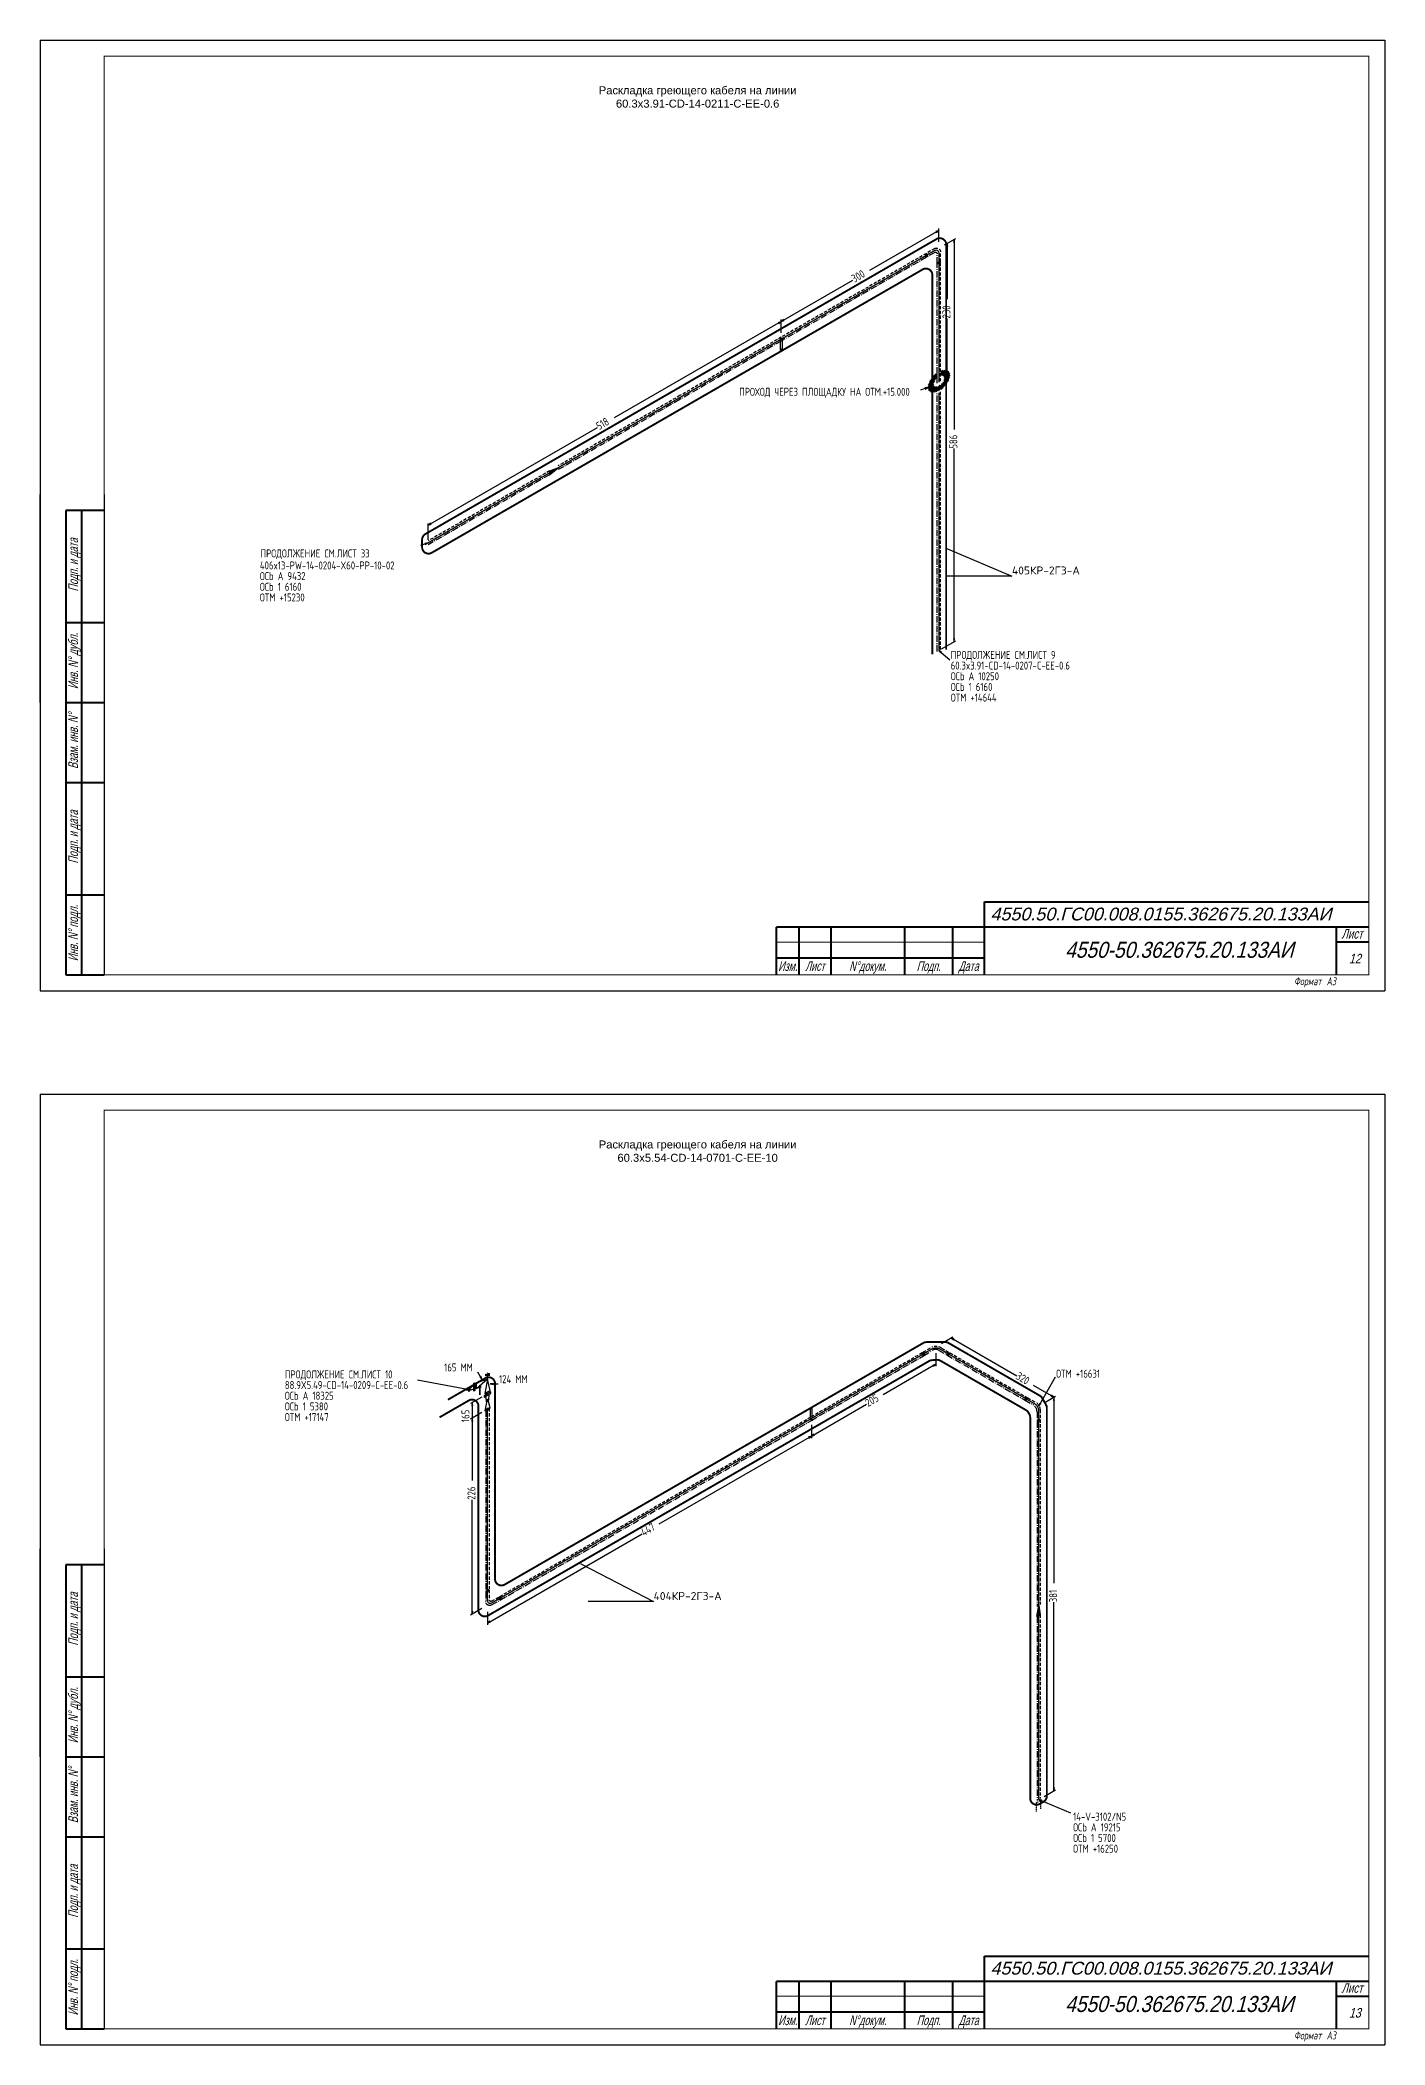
# Model space of a CAD drawing. Header units: millimetres. Extents: x 789 to 2531, y -2516 to 1713.
# Drawn here: x 792 to 1212, y -2516 to -1890 of the extents above; entities that cross this region are included whole.
import ezdxf
from ezdxf import colors
from ezdxf.entities.mleader import LeaderData, LeaderLine
from ezdxf.enums import TextEntityAlignment as Align
from ezdxf.math import Vec2, Vec3

# ---------------------------------------------------------------- set-up
doc = ezdxf.new("R2010")
doc.units = ezdxf.units.MM
for name, pattern in [('GT100', [0.5, 0.333333, -0.166667]), ('GT110', [1.5, 1, -0.5]), ('GT111', [3, 2, -0.4, 0.2, -0.4]), ('HIDDEN', [0.375, 0.25, -0.125]), ('JIS_02_4.0', [5.5, 4, -1.5])]:
    doc.linetypes.add(name, pattern=pattern)
for name, color, linetype in [('GT_1', 7, 'Continuous'), ('RAMKA', 2, 'Continuous'), ('TRACE', 1, 'HIDDEN')]:
    doc.layers.add(name, color=color, linetype=linetype)
doc.layers.add('Текст штампа', color=7, linetype='Continuous', lineweight=0)
doc.layers.add('Электрообогрев', color=1, linetype='JIS_02_4.0', lineweight=30)
doc.styles.add('Aryal.cyr 3', font='arial.ttf', dxfattribs={"width": 0.666667, "oblique": 15, "height": 3})
doc.styles.add('ESKDU', font='eskd_u.shx')
doc.styles.add('HTX1', font='GOST2304A', dxfattribs={"width": 0.98})
doc.styles.get("Standard").update_dxf_attribs({"font": 'txt.shx'})

# ---------------------------------------------------------------- blocks, each defined once
blk = doc.blocks.new('_Dot')
at = {"color": 0, "linetype": 'ByBlock', "lineweight": -2}
blk.add_line((-0.5, 0), (-1, 0), dxfattribs=at)
at = {"color": 0, "linetype": 'ByBlock', "const_width": 0.5}
blk.add_lwpolyline([(-0.25, 0, 1), (0.25, 0, 1)], format="xyb", close=True, dxfattribs=at)

msp = doc.modelspace()

# ---------------------------------------------------------------- linework, layer by layer
at = {"linetype": 'Continuous'}
for p, q in [((792.15, -1889.92), (792.15, -2186.92)), ((792.15, -1889.92), (1212.15, -1889.92)), ((1212.15, -1889.92), (1212.15, -2186.92)), ((792.15, -2186.92), (1212.15, -2186.92)), ((792.15, -2219.29), (792.15, -2516.29)), ((792.15, -2219.29), (1212.15, -2219.29)), ((1212.15, -2219.29), (1212.15, -2516.29)), ((792.15, -2516.29), (1212.15, -2516.29))]:
    msp.add_line(p, q, dxfattribs=at)
at = {"color": 7}
for p, q in [((792.15, -2096.92), (792.15, -2031.92)), ((812.15, -2031.92), (812.15, -2181.92)), ((792.15, -2426.29), (792.15, -2361.29)), ((812.15, -2361.29), (812.15, -2511.29))]:
    msp.add_line(p, q, dxfattribs=at)
at = {"linetype": 'Continuous', "const_width": 0.3}
for points in [[(812.15, -1894.92), (1207.15, -1894.92), (1207.15, -2181.92), (812.15, -2181.92)], [(812.15, -2224.29), (1207.15, -2224.29), (1207.15, -2511.29), (812.15, -2511.29)]]:
    msp.add_lwpolyline(points, close=True, dxfattribs=at)
at = {"layer": 'GT_1', "flags": 128}
for points in [[(1072.85, -1949.41), (1051.2, -1961.91)], [(1072.1, -1950.06), (1072.85, -1949.41), (1071.9, -1949.76)], [(1072.85, -1952.91), (1072.85, -1948.81)], [(1074.6, -1953.91), (1078.15, -1951.86)], [(1074.6, -1953.91), (1075.95, -1953.11)], [(1075.6, -1954.41), (1075.45, -1953.41), (1075.3, -1954.41)], [(1075.45, -1953.41), (1075.45, -1970.91)], [(1077.75, -1953.16), (1077.6, -1952.16), (1077.45, -1953.16)], [(1077.6, -1952.16), (1077.6, -2011.56)], [(1068.95, -1957.16), (1069.2, -1957.31), (1068.95, -1957.66), (1068.7, -1957.61), (1068.7, -1957.01), (1068.95, -1956.66), (1069.2, -1956.71), (1069.2, -1957.31), (1068.75, -1957.56), (1069.15, -1956.86), (1068.95, -1956.76), (1068.75, -1957.06), (1068.95, -1957.16)], [(1072.85, -1959.41), (1072.6, -1959.86), (1072.4, -1959.66), (1072.6, -1959.26), (1073.1, -1958.96), (1073.3, -1959.16), (1073.1, -1959.56), (1072.6, -1959.86), (1072.6, -1959.36), (1073.05, -1959.51), (1073.2, -1959.21), (1073.05, -1959.11), (1072.85, -1959.41)], [(1023.6, -1977.86), (1046, -1964.91)], [(1023.6, -1977.86), (971.4, -2007.96)], [(1022.85, -1978.51), (1023.6, -1977.86), (1022.65, -1978.21)], [(1024.35, -1977.21), (1023.6, -1977.86), (1024.55, -1977.51)], [(1023.6, -1981.36), (1023.6, -1977.26)], [(1023.6, -1981.36), (1023.6, -1977.26)], [(1075.45, -1995.31), (1075.45, -1976.91)], [(1023.9, -1983.01), (1023.3, -1983.41), (1023.3, -1986.76)], [(1023.9, -1983.01), (1023.9, -1986.41), (1023.3, -1986.76)], [(1072.3, -1994.91), (1069.45, -1998.36)], [(1072.3, -1994.31), (1069.55, -1997.71)], [(1071.5, -1996.41), (1069.55, -1998.86)], [(1069.55, -1998.01), (1074.15, -1998.46)], [(1071.15, -1997.41), (1069.65, -1999.26)], [(1069.65, -1997.46), (1071.2, -1997.61)], [(1069.85, -1996.91), (1071.2, -1997.06)], [(1071.2, -1997.86), (1069.85, -1999.56)], [(1071.95, -1994.16), (1069.95, -1996.66)], [(1070.1, -1996.36), (1071.5, -1996.41)], [(1071.5, -1998.11), (1070.2, -1999.76)], [(1070.45, -1995.86), (1071.8, -1995.96)], [(1070.9, -1995.31), (1072.3, -1995.46)], [(1071.3, -1994.76), (1072.3, -1994.91)], [(1073.15, -1997.76), (1071.4, -1999.91)], [(1071.85, -1994.26), (1072.3, -1994.31)], [(1076.25, -1994.46), (1071.9, -1999.86)], [(1076.15, -1995.16), (1072.6, -1999.51)], [(1073.15, -1997.76), (1074.65, -1997.91)], [(1074.7, -1993.01), (1073.4, -1994.61)], [(1074.2, -1993.06), (1073.4, -1994.06)], [(1073.65, -1993.21), (1073.4, -1993.51)], [(1073.4, -1993.31), (1075.95, -1993.51)], [(1073.4, -1993.86), (1076.15, -1994.11)], [(1073.4, -1994.46), (1076.2, -1994.66)], [(1075.85, -1996.06), (1073.55, -1998.96)], [(1073.7, -1997.26), (1075.05, -1997.41)], [(1075.1, -1993.06), (1073.75, -1994.71)], [(1075.45, -1993.21), (1074.1, -1994.86)], [(1074.1, -1996.76), (1075.4, -1996.86)], [(1076.15, -1994.01), (1074.35, -1996.21)], [(1074.35, -1996.21), (1075.7, -1996.31)], [(1075.8, -1993.31), (1074.4, -1995.06)], [(1074.45, -1995.11), (1076.15, -1995.21)], [(1074.5, -1995.66), (1075.95, -1995.81)], [(1076, -1993.61), (1074.55, -1995.46)], [(1074.6, -1995.81), (1075.95, -1995.01)], [(1075.3, -1994.31), (1075.45, -1995.31), (1075.6, -1994.31)], [(1069.45, -1998.46), (1067.1, -1999.31)], [(1068.6, -1998.96), (1069.45, -1998.46), (1068.45, -1998.61)], [(1069.5, -1998.56), (1073.55, -1998.96)], [(1069.6, -1999.16), (1072.8, -1999.41)], [(1070.2, -1999.76), (1071.7, -1999.86)], [(1071.85, -1998.26), (1070.5, -1999.86)], [(1072.35, -1998.16), (1070.9, -1999.96)], [(913.3, -2041.51), (966.2, -2010.96)], [(1077.6, -2077.86), (1077.6, -2017.56)], [(951.25, -2025.11), (951.25, -2025.76), (954, -2023.51), (951.25, -2024.56), (951.25, -2025.66), (953.75, -2023.66), (951.25, -2024.61), (951.25, -2025.61), (953.45, -2023.81), (951.25, -2024.66), (951.25, -2025.51), (953.2, -2024.01), (951.25, -2024.76), (951.25, -2025.41), (952.95, -2024.11), (951.25, -2024.81), (951.25, -2025.36), (952.65, -2024.31), (951.25, -2024.91), (951.25, -2025.26), (952.45, -2024.41), (951.25, -2025.01), (951.25, -2025.21), (952.15, -2024.61), (951.25, -2025.06), (951.25, -2025.11), (954, -2023.51)], [(914.05, -2040.86), (913.3, -2041.51), (914.25, -2041.16)], [(913.3, -2046.01), (913.3, -2040.91)], [(913.3, -2047.01), (910.95, -2047.86)], [(912.45, -2047.51), (913.3, -2047.01), (912.3, -2047.16)], [(913.3, -2046.01), (913.3, -2043.41)], [(1073.7, -2080.11), (1078.15, -2077.56)], [(1077.45, -2076.86), (1077.6, -2077.86), (1077.75, -2076.86)], [(1073.7, -2081.11), (1072.85, -2080.61), (1073.5, -2081.36)], [(1072.85, -2080.61), (1076.3, -2083.51)], [(1073.67, -2297.14), (1077.22, -2295.09)], [(1077.62, -2295.74), (1076.67, -2295.39), (1077.42, -2296.04)], [(1076.67, -2295.39), (1097.17, -2307.24)], [(1071.92, -2303.64), (1055.42, -2313.14)], [(1068.02, -2300.39), (1067.77, -2300.24), (1068.02, -2299.89), (1068.27, -2299.94), (1068.27, -2300.54), (1068.02, -2300.89), (1067.77, -2300.84), (1067.77, -2300.24), (1068.22, -2299.99), (1067.82, -2300.69), (1068.02, -2300.79), (1068.22, -2300.49), (1068.02, -2300.39)], [(1071.17, -2304.29), (1071.92, -2303.64), (1070.97, -2303.99)], [(1071.92, -2300.14), (1071.92, -2304.24)], [(1075.82, -2300.39), (1075.27, -2300.39), (1075.37, -2300.64), (1075.82, -2300.69), (1076.37, -2300.39), (1076.27, -2300.14), (1075.82, -2300.09), (1075.27, -2300.39), (1075.72, -2300.64), (1075.82, -2300.19), (1076.17, -2300.19), (1076.17, -2300.39), (1075.82, -2300.39)], [(926.17, -2311.59), (909.97, -2308.58)], [(925.19, -2311.59), (926.17, -2311.59), (925.24, -2311.21)], [(926.17, -2311.59), (925.92, -2312.04), (926.17, -2312.09), (926.42, -2311.74), (926.42, -2311.14), (926.17, -2311.09), (925.92, -2311.44), (925.92, -2312.04), (926.37, -2311.79), (925.97, -2311.49), (926.17, -2311.19), (926.37, -2311.29), (926.17, -2311.59)], [(927.57, -2311.44), (926.17, -2311.84), (926.17, -2311.34), (927.57, -2310.09)], [(927.92, -2310.59), (927.92, -2311.79), (927.57, -2311.99), (927.57, -2309.59), (927.92, -2309.39), (927.92, -2310.59)], [(931.87, -2308.29), (928.42, -2311.29), (928.42, -2309.29), (931.87, -2308.29)], [(930.12, -2308.29), (928.87, -2306.14)], [(929.52, -2313.19), (929.52, -2310.14), (929.82, -2310.74), (929.22, -2311.09), (929.52, -2310.14), (929.52, -2313.19)], [(929.47, -2307.54), (930.12, -2308.29), (929.77, -2307.34)], [(931.87, -2312.29), (932.72, -2311.79), (931.87, -2308.29), (931.02, -2312.79), (931.87, -2312.29)], [(931.87, -2308.29), (931.87, -2307.29), (931.17, -2307.19), (932.57, -2306.99), (931.17, -2306.79), (932.57, -2306.59), (931.87, -2306.49), (931.87, -2306.29)], [(933.72, -2309.64), (932.72, -2309.79), (933.72, -2309.94)], [(932.72, -2309.79), (935.22, -2309.79)], [(1108.77, -2313.94), (1102.37, -2310.24)], [(1104.02, -2316.69), (1109.27, -2307.59)], [(930.12, -2313.89), (926.57, -2315.94)], [(927.27, -2316.64), (927.12, -2315.64), (926.97, -2316.64)], [(927.12, -2315.64), (927.12, -2320.64)], [(931.87, -2313.34), (932.92, -2312.74), (932.92, -2312.29), (930.82, -2313.49), (930.82, -2313.94), (931.87, -2313.34)], [(931.87, -2317.74), (932.67, -2317.29), (932.07, -2314.84), (931.67, -2315.04), (931.07, -2318.19), (931.87, -2317.74)], [(932.42, -2312.99), (932.07, -2314.84), (931.62, -2315.09), (931.27, -2313.69)], [(931.87, -2314.94), (932.12, -2314.49), (932.32, -2314.69), (932.12, -2315.09), (931.62, -2315.39), (931.42, -2315.19), (931.62, -2314.79), (932.12, -2314.49), (932.12, -2314.99), (931.67, -2314.84), (931.52, -2315.14), (931.67, -2315.24), (931.87, -2314.94)], [(931.87, -2317.74), (932.12, -2317.29), (932.32, -2317.49), (932.12, -2317.89), (931.62, -2318.19), (931.42, -2317.99), (931.62, -2317.59), (932.12, -2317.29), (932.12, -2317.79), (931.67, -2317.64), (931.52, -2317.94), (931.67, -2318.04), (931.87, -2317.74)], [(1032.72, -2320.94), (1033.32, -2320.54), (1033.32, -2317.19)], [(1032.72, -2320.94), (1032.72, -2317.54), (1033.32, -2317.19)], [(1033.02, -2326.09), (1050.22, -2316.14)], [(1100.12, -2314.44), (1099.57, -2314.44), (1099.67, -2314.69), (1100.12, -2314.74), (1100.67, -2314.44), (1100.57, -2314.19), (1100.12, -2314.14), (1099.57, -2314.44), (1100.02, -2314.69), (1100.12, -2314.24), (1100.47, -2314.24), (1100.47, -2314.44), (1100.12, -2314.44)], [(1104.37, -2315.74), (1104.02, -2316.69), (1104.67, -2315.94)], [(1105.77, -2315.69), (1109.32, -2313.64)], [(1105.77, -2315.69), (1109.32, -2313.64)], [(1107.82, -2313.59), (1108.77, -2313.94), (1108.02, -2313.29)], [(1108.92, -2314.94), (1108.77, -2313.94), (1108.62, -2314.94)], [(1108.77, -2313.94), (1108.77, -2371.99)], [(930.12, -2318.74), (926.57, -2320.79)], [(930.12, -2318.74), (926.57, -2320.79)], [(927.27, -2321.49), (927.12, -2320.49), (926.97, -2321.49)], [(927.27, -2321.49), (927.12, -2320.49), (926.97, -2321.49)], [(927.12, -2320.49), (927.12, -2339.99)], [(927.12, -2320.49), (927.12, -2320.64)], [(1033.02, -2322.59), (1033.02, -2326.69)], [(1033.02, -2322.59), (1033.02, -2324.19)], [(1033.02, -2322.59), (1033.02, -2326.69)], [(1104.02, -2321.19), (1103.77, -2321.04), (1103.57, -2321.44), (1103.77, -2321.64), (1104.27, -2321.34), (1104.47, -2320.94), (1104.27, -2320.74), (1103.77, -2321.04), (1103.77, -2321.54), (1104.22, -2320.89), (1104.37, -2320.99), (1104.22, -2321.29), (1104.02, -2321.19)], [(1033.02, -2326.09), (985.42, -2353.59)], [(1032.27, -2326.74), (1033.02, -2326.09), (1032.07, -2326.44)], [(1033.77, -2325.44), (1033.02, -2326.09), (1033.97, -2325.74)], [(927.12, -2381.74), (927.12, -2345.99)], [(931.87, -2384.49), (980.22, -2356.59)], [(930.12, -2379.99), (926.57, -2382.04)], [(931.87, -2374.49), (932.12, -2374.04), (932.32, -2374.24), (932.12, -2374.64), (931.62, -2374.94), (931.42, -2374.74), (931.62, -2374.34), (932.12, -2374.04), (932.12, -2374.54), (931.67, -2374.39), (931.52, -2374.69), (931.67, -2374.79), (931.87, -2374.49)], [(935.77, -2376.74), (935.52, -2376.59), (935.77, -2376.24), (936.02, -2376.29), (936.02, -2376.89), (935.77, -2377.24), (935.52, -2377.19), (935.52, -2376.59), (935.97, -2376.34), (935.57, -2377.04), (935.77, -2377.14), (935.97, -2376.84), (935.77, -2376.74)], [(1104.02, -2382.19), (1103.47, -2382.49), (1104.02, -2378.99), (1104.52, -2381.89), (1103.52, -2382.49), (1104.02, -2379.29), (1104.47, -2381.94), (1103.62, -2382.44), (1104.02, -2379.64), (1104.42, -2381.99), (1103.67, -2382.39), (1104.02, -2379.94), (1104.32, -2381.99), (1103.72, -2382.34), (1104.02, -2380.24), (1104.27, -2382.04), (1103.82, -2382.29), (1104.02, -2380.54), (1104.17, -2382.09), (1103.87, -2382.29), (1104.02, -2380.84), (1104.12, -2382.14), (1103.97, -2382.24), (1104.02, -2381.14), (1104.07, -2382.19), (1104.02, -2382.19), (1104.02, -2378.99)], [(1108.77, -2436.89), (1108.77, -2377.99)], [(926.97, -2380.74), (927.12, -2381.74), (927.27, -2380.74)], [(931.87, -2380.99), (931.87, -2385.09)], [(932.62, -2383.84), (931.87, -2384.49), (932.82, -2384.14)], [(1108.62, -2435.89), (1108.77, -2436.89), (1108.92, -2435.89)], [(1104.98, -2439.86), (1104.02, -2439.64), (1104.87, -2440.16)], [(1104.02, -2439.64), (1114.01, -2443.8)], [(1105.77, -2438.64), (1109.32, -2436.59)]]:
    msp.add_lwpolyline(points, dxfattribs=at)
at = {"layer": 'GT_1', "const_width": 0.4, "flags": 128}
for points in [[(1023.6, -1983.36), (1068.95, -1957.16)], [(1068.95, -1957.16), (1071.55, -1955.66)], [(1072.85, -1956.41), (1072.85, -1959.41)], [(1072.85, -1959.41), (1072.85, -1996.81)], [(991.95, -2001.61), (1023.6, -1983.36)], [(954, -2023.51), (991.95, -2001.61)], [(1072.85, -2000.06), (1072.85, -2080.61)], [(913.3, -2047.01), (951.25, -2025.11)], [(1070.62, -2298.89), (1068.02, -2300.39)], [(1075.82, -2300.39), (1073.22, -2298.89)], [(1068.02, -2300.39), (1033.02, -2320.59)], [(1100.12, -2314.44), (1075.82, -2300.39)], [(931.87, -2374.49), (931.87, -2317.74)], [(1102.72, -2315.94), (1100.12, -2314.44)], [(1033.02, -2320.59), (992.97, -2343.74)], [(1104.02, -2321.19), (1104.02, -2318.19)], [(1104.02, -2378.99), (1104.02, -2321.19)], [(992.97, -2343.74), (935.77, -2376.74)], [(931.87, -2377.49), (931.87, -2374.49)], [(935.77, -2376.74), (933.17, -2378.24)], [(1104.02, -2439.64), (1104.02, -2382.19)]]:
    msp.add_lwpolyline(points, dxfattribs=at)
at = {"layer": 'GT_1', "linetype": 'GT110', "flags": 128}
for points in [[(1068.95, -1956.56), (1023.6, -1982.76)], [(1071.55, -1955.06), (1068.95, -1956.56)], [(1073.35, -1959.11), (1073.35, -1956.11)], [(1073.35, -1996.51), (1073.35, -1959.11)], [(1023.6, -1982.76), (991.95, -2001.01)], [(991.95, -2001.01), (954, -2022.91)], [(1073.35, -2080.31), (1073.35, -1999.76)], [(951.25, -2024.51), (913.3, -2046.41)], [(1068.02, -2299.79), (1070.62, -2298.29)], [(1073.72, -2298.59), (1076.32, -2300.09)], [(1033.02, -2319.99), (1068.02, -2299.79)], [(1076.32, -2300.09), (1100.62, -2314.14)], [(932.37, -2317.44), (932.37, -2374.19)], [(1100.62, -2314.14), (1103.22, -2315.64)], [(992.97, -2343.14), (1033.02, -2319.99)], [(1104.52, -2317.89), (1104.52, -2320.89)], [(1104.52, -2320.89), (1104.52, -2378.69)], [(935.77, -2376.14), (992.97, -2343.14)], [(932.37, -2374.19), (932.37, -2377.19)], [(933.17, -2377.64), (935.77, -2376.14)], [(1104.52, -2381.89), (1104.52, -2439.34)]]:
    msp.add_lwpolyline(points, dxfattribs=at)
at = {"layer": 'GT_1', "linetype": 'GT111', "flags": 128}
for points in [[(1068.95, -1957.76), (1023.6, -1983.96)], [(1071.55, -1956.26), (1068.95, -1957.76)], [(1072.35, -1959.71), (1072.35, -1956.71)], [(1072.35, -1997.11), (1072.35, -1959.71)], [(1023.6, -1983.96), (991.95, -2002.21)], [(991.95, -2002.21), (954, -2024.11)], [(1072.35, -2080.91), (1072.35, -2000.36)], [(951.25, -2025.71), (913.3, -2047.61)], [(1033.02, -2321.19), (1068.02, -2300.99)], [(1068.02, -2300.99), (1070.62, -2299.49)], [(1072.72, -2299.19), (1075.32, -2300.69)], [(1075.32, -2300.69), (1099.62, -2314.74)], [(1099.62, -2314.74), (1102.22, -2316.24)], [(931.37, -2318.04), (931.37, -2374.79)], [(992.97, -2344.34), (1033.02, -2321.19)], [(1103.52, -2318.49), (1103.52, -2321.49)], [(1103.52, -2321.49), (1103.52, -2379.29)], [(935.77, -2377.34), (992.97, -2344.34)], [(931.37, -2374.79), (931.37, -2377.79)], [(933.17, -2378.84), (935.77, -2377.34)], [(1103.52, -2382.49), (1103.52, -2439.94)]]:
    msp.add_lwpolyline(points, dxfattribs=at)
at = {"layer": 'GT_1', "const_width": 0.4, "flags": 128}
for points in [[(1071.55, -1955.66, -0.577127), (1072.85, -1956.41)], [(1073.22, -2298.89, 0.267941), (1070.62, -2298.89)], [(1104.02, -2318.19, 0.268126), (1102.72, -2315.94)], [(933.17, -2378.24, -0.577127), (931.87, -2377.49)]]:
    msp.add_lwpolyline(points, format="xyb", dxfattribs=at)
at = {"layer": 'GT_1', "linetype": 'GT110', "flags": 128}
for points in [[(1071.55, -1955.06, -0.577188), (1073.37, -1956.11)], [(1073.74, -2298.59, 0.217177), (1070.62, -2298.29)], [(1104.54, -2317.89, 0.268126), (1103.24, -2315.64)], [(933.17, -2377.64, -0.576984), (932.39, -2377.19)]]:
    msp.add_lwpolyline(points, format="xyb", dxfattribs=at)
at = {"layer": 'GT_1', "linetype": 'GT111', "flags": 128}
for points in [[(1071.55, -1956.26, -0.576984), (1072.33, -1956.71)], [(1072.7, -2299.19, 0.346328), (1070.62, -2299.49)], [(1103.5, -2318.49, 0.268126), (1102.2, -2316.24)], [(933.17, -2378.84, -0.577188), (931.35, -2377.79)]]:
    msp.add_lwpolyline(points, format="xyb", dxfattribs=at)
at = {"layer": 'GT_1', "linetype": 'GT100', "flags": 128}
msp.add_lwpolyline([(1103.37, -2443.34), (1103.37, -2440.59), (1104.62, -2439.89), (1104.62, -2442.64)], dxfattribs=at)
at = {"layer": 'RAMKA', "color": 7, "lineweight": 40}
for p, q in [((812.15, -2036.92), (800.15, -2036.92)), ((800.15, -2036.92), (800.15, -2181.92)), ((805.15, -2181.92), (805.15, -2036.92)), ((800.15, -2071.92), (812.15, -2071.92)), ((800.15, -2096.92), (812.15, -2096.92)), ((800.15, -2121.92), (812.15, -2121.92)), ((800.15, -2156.92), (812.15, -2156.92)), ((800.15, -2181.92), (812.15, -2181.92)), ((812.15, -2366.29), (800.15, -2366.29)), ((800.15, -2366.29), (800.15, -2511.29)), ((805.15, -2511.29), (805.15, -2366.29)), ((800.15, -2401.29), (812.15, -2401.29)), ((800.15, -2426.29), (812.15, -2426.29)), ((800.15, -2451.29), (812.15, -2451.29)), ((800.15, -2486.29), (812.15, -2486.29)), ((800.15, -2511.29), (812.15, -2511.29))]:
    msp.add_line(p, q, dxfattribs=at)
at = {"layer": 'RAMKA', "color": 0, "lineweight": 40}
for p, q in [((1087.15, -2181.92), (1087.15, -2159.2)), ((1087.15, -2159.2), (1207.21, -2159.2)), ((1207.15, -2167.07), (1022.15, -2167.07)), ((1022.15, -2181.92), (1022.15, -2167.07)), ((1029.18, -2181.73), (1029.18, -2167.07)), ((1039.18, -2181.92), (1039.18, -2167.07)), ((1062.18, -2181.92), (1062.18, -2167.07)), ((1077.18, -2181.92), (1077.18, -2167.07)), ((1197.08, -2181.92), (1197.08, -2167.07)), ((1207.15, -2171.76), (1197.08, -2171.76)), ((1087.15, -2176.73), (1022.15, -2176.73)), ((1087.15, -2511.29), (1087.15, -2488.57)), ((1087.15, -2488.57), (1207.21, -2488.57)), ((1207.15, -2496.44), (1022.15, -2496.44)), ((1022.15, -2511.29), (1022.15, -2496.44)), ((1029.18, -2511.1), (1029.18, -2496.44)), ((1039.18, -2511.29), (1039.18, -2496.44)), ((1062.18, -2511.29), (1062.18, -2496.44)), ((1077.18, -2511.29), (1077.18, -2496.44)), ((1197.08, -2511.29), (1197.08, -2496.44)), ((1207.15, -2501.12), (1197.08, -2501.12)), ((1087.15, -2506.1), (1022.15, -2506.1))]:
    msp.add_line(p, q, dxfattribs=at)
at = {"layer": 'RAMKA', "color": 0, "lineweight": 9}
for p, q in [((1087.15, -2171.73), (1022.15, -2171.73)), ((1087.15, -2501.1), (1022.15, -2501.1))]:
    msp.add_line(p, q, dxfattribs=at)
at = {"layer": 'TRACE', "lineweight": 25, "ltscale": 7, "const_width": 0.6, "flags": 128}
for points in [[(1075.14, -2080.33), (1075.14, -1953.8, 0.57735), (1072.14, -1952.07), (912.46, -2044.26, 0.267949), (911.46, -2045.99), (911.46, -2048.37, 0.57735), (914.46, -2050.1), (1067.81, -1961.57, -0.57735), (1070.81, -1963.3), (1070.81, -2081.83)], [(916.91, -2320.21), (926.04, -2314.95, -0.57735), (929.04, -2316.68), (929.04, -2380.43, 0.57735), (932.04, -2382.16), (1069.8, -2302.63, -0.113939), (1070.66, -2302.36), (1072.19, -2302.26, -0.149448), (1073.33, -2302.52), (1100.05, -2317.95, -0.131652), (1100.78, -2318.68), (1101.11, -2319.25, -0.131652), (1101.38, -2320.25), (1101.38, -2439.25, 0.57735), (1104.38, -2440.98), (1105.57, -2440.29, 0.267949), (1106.57, -2438.56), (1106.57, -2317.25, 0.131652), (1106.3, -2316.25), (1105.11, -2314.18, 0.131652), (1104.38, -2313.45), (1075.86, -2296.98, 0.131652), (1074.86, -2296.71), (1069, -2296.71, 0.131652), (1068, -2296.98), (937.23, -2372.48, -0.57735), (934.23, -2370.75), (934.23, -2309.68, 0.57735), (931.23, -2307.95), (919.51, -2314.71)]]:
    msp.add_lwpolyline(points, format="xyb", dxfattribs=at)

# ---------------------------------------------------------------- texts
at = {"color": 0, "oblique": 10, "width": 0.7}
for p in [(1183.83, -2185.21), (1183.83, -2514.57)]:
    msp.add_text('Формат А3', height=2.5, dxfattribs=at).set_placement(p)
at = {"color": 7, "linetype": 'Continuous', "ltscale": 3, "char_height": 2.5, "width": 99.0105, "attachment_point": 5, "style": 'ESKDU'}
for s, insert in [('{\\fArial|b0|i0|c204|p34;\\C0;Раскладка греющего кабеля на линии \\P60.3x3.91-CD-14-0211-C-EE-0.6}', (997.51, -1907.7)), ('{\\fArial|b0|i0|c204|p34;\\C0;Раскладка греющего кабеля на линии \\P60.3x5.54-CD-14-0701-C-EE-10}', (997.51, -2237.06))]:
    msp.add_mtext(s, dxfattribs=dict(at, insert=insert))
at = {"layer": 'GT_1', "style": 'HTX1', "width": 0.98}
for s, rotation, p in [('300', 30, (1046.5, -1965.78)), ('230', 90, (1076.45, -1976.93)), ('518', 30, (966.73, -2011.83)), ('586', 90, (1078.62, -2017.58)), ('320', 330, (1096.69, -2308.1)), ('205', 30, (1050.75, -2317.02)), ('165', 90, (926.25, -2321.71)), ('226', 90, (928.11, -2345.97)), ('447', 30, (980.72, -2357.44)), ('381', 90, (1109.79, -2377.99))]:
    msp.add_text(s, height=2.5, rotation=rotation, dxfattribs=at).set_placement(p)
for s, p in [('ПРОХОД ЧЕРЕЗ ПЛОЩАДКУ НА ОТМ.+15.000', (1010.49, -2001.06)), ('406x13-PW-14-0204-X60-PP-10-02', (860.78, -2055.3)), ('ОСЬ A 9432', (860.78, -2058.64)), ('ОСЬ 1 6160', (860.78, -2061.97)), ('ОТМ +15230', (860.78, -2065.3)), ('60.3x3.91-CD-14-0207-C-EE-0.6', (1076.55, -2086.59)), ('ПРОДОЛЖЕНИЕ СМ.ЛИСТ 9', (1076.55, -2083.26)), ('ОСЬ A 10250', (1076.55, -2089.92)), ('ОСЬ 1 6160', (1076.55, -2093.26)), ('ОТМ +14644', (1076.55, -2096.59)), ('165 MM', (918.34, -2305.89)), ('88.9X5.49-CD-14-0209-C-EE-0.6', (868.58, -2311.38)), ('ПРОДОЛЖЕНИЕ СМ.ЛИСТ 10', (868.58, -2308.05)), ('124 MM', (935.47, -2309.54)), ('ОТМ +16631', (1109.47, -2307.83)), ('ОСЬ A 18325', (868.58, -2314.71)), ('ОСЬ 1 5380', (868.58, -2318.05)), ('ОТМ +17147', (868.58, -2321.38)), ('14-V-3102/N5', (1114.77, -2446.23)), ('ОСЬ A 19215', (1114.77, -2449.56)), ('ОСЬ 1 5700', (1114.77, -2452.89)), ('ОТМ +16250', (1114.77, -2456.23))]:
    msp.add_text(s, height=2.5, dxfattribs=at).set_placement(p)
at = {"layer": 'GT_1', "color": 0, "style": 'HTX1', "width": 0.98}
msp.add_text('ПРОДОЛЖЕНИЕ СМ.ЛИСТ 33', height=2.5, dxfattribs=at).set_placement((860.99, -2051.55))
at = {"layer": 'RAMKA', "color": 7, "lineweight": 20, "style": 'Aryal.cyr 3', "oblique": 15, "width": 0.666667}
for s, p in [('Подп. и дата', (802.47, -2053.88)), ('Инв. N%%D дубл.', (802.46, -2083.9)), ('Взам. инв. N%%D', (802.46, -2108.9)), ('Подп. и дата', (802.46, -2138.9)), ('Инв. N%%D подл.', (802.46, -2168.9)), ('Подп. и дата', (802.47, -2383.25)), ('Инв. N%%D дубл.', (802.46, -2413.27)), ('Взам. инв. N%%D', (802.46, -2438.27)), ('Подп. и дата', (802.46, -2468.27)), ('Инв. N%%D подл.', (802.46, -2498.27))]:
    msp.add_text(s, height=3, rotation=90, dxfattribs=at).set_placement(p, align=Align.MIDDLE_CENTER)
at = {"layer": 'RAMKA', "color": 0, "lineweight": 20, "style": 'Aryal.cyr 3', "oblique": 15, "width": 0.726944}
for p, p2 in [((1198.59, -2170.65), (1205.21, -2170.65)), ((1198.59, -2500.01), (1205.21, -2500.01))]:
    msp.add_text('Лист', height=3, dxfattribs=at).set_placement(p, p2, align=Align.FIT)
at = {"layer": 'RAMKA', "color": 0, "lineweight": 20, "style": 'Aryal.cyr 3', "oblique": 15, "width": 0.666667}
for s, p in [('Изм.', (1025.65, -2179.23)), ('Лист', (1034.15, -2179.23)), ('N%%Dдокум.', (1050.65, -2179.23)), ('Подп.', (1069.65, -2179.23)), ('Дата', (1082.15, -2179.23)), ('Изм.', (1025.65, -2508.6)), ('Лист', (1034.15, -2508.6)), ('N%%Dдокум.', (1050.65, -2508.6)), ('Подп.', (1069.65, -2508.6)), ('Дата', (1082.15, -2508.6))]:
    msp.add_text(s, height=3, dxfattribs=at).set_placement(p, align=Align.MIDDLE_CENTER)
at = {"layer": 'RAMKA', "color": 0, "lineweight": 20, "style": 'Aryal.cyr 3', "oblique": 15, "width": 0.8}
for s, p in [('12', (1200.91, -2178.39)), ('13', (1200.91, -2507.76))]:
    msp.add_text(s, height=3, dxfattribs=at).set_placement(p)
at = {"layer": 'Текст штампа', "color": 0, "lineweight": 20, "style": 'Aryal.cyr 3', "oblique": 15}
for p in [(1142.2, -2162.97), (1142.2, -2492.33)]:
    msp.add_text('4550.50.ГС00.008.0155.362675.20.133АИ', height=4, dxfattribs=at).set_placement(p, align=Align.MIDDLE_CENTER)
at = {"layer": 'Текст штампа', "color": 0, "lineweight": 20, "style": 'Aryal.cyr 3', "oblique": 15, "width": 0.85}
for p in [(1147.93, -2174.14), (1147.93, -2503.51)]:
    msp.add_text('4550-50.362675.20.133АИ', height=5, dxfattribs=at).set_placement(p, align=Align.MIDDLE_CENTER)

# ---------------------------------------------------------------- next in the draw order: leaders
at = {"layer": 'Электрообогрев', "linetype": 'Continuous', "lineweight": 25}
ml = msp.add_multileader_mtext('Standard', dxfattribs=at)
ml.set_content('405КР-2Г3-A', color=256)
ml.set_leader_properties()
ml.set_arrow_properties(name='DOT')
ml.build(insert=Vec2(0, 0))
ml.multileader.update_dxf_attribs({"has_dogleg": 0, "text_left_attachment_type": 6, "text_right_attachment_type": 6, "dogleg_length": 1, "arrow_head_size": 0.5})
ctx = ml.context
ctx.base_point, ctx.char_height, ctx.arrow_head_size, ctx.landing_gap_size, ctx.plane_origin = Vec3(1095.67, -2057.38), 2.5, 0.5, 0, Vec3(1121.32, -2096.72)
ctx.left_attachment, ctx.right_attachment = 6, 6
notes = []
notes.append((ctx, [(0, (1, 1, 0), (1095.17, -2057.38), (1, 0), 0.5, [(0, [(1075.1, -2048.66)], 0, [])])]))
ctx.mtext.insert, ctx.mtext.flow_direction = Vec3(1095.67, -2054.38), 5
ctx.mtext.has_bg_fill, ctx.mtext.bg_color, ctx.mtext.bg_scale_factor, ctx.mtext.bg_transparency, ctx.mtext.use_window_bg_color = 1, -1027028792, 1.5, 0, 1
ml = msp.add_multileader_mtext('Standard', dxfattribs=at)
ml.set_content('404КР-2Г3-A', color=256)
ml.set_leader_properties()
ml.set_arrow_properties(name='DOT')
ml.build(insert=Vec2(0, 0))
ml.multileader.update_dxf_attribs({"has_dogleg": 0, "text_left_attachment_type": 6, "text_right_attachment_type": 6, "dogleg_length": 1, "arrow_head_size": 0.5})
ctx = ml.context
ctx.base_point, ctx.char_height, ctx.arrow_head_size, ctx.landing_gap_size, ctx.plane_origin = Vec3(983.74, -2377.8), 2.5, 0.5, 0, Vec3(1009.39, -2417.14)
ctx.left_attachment, ctx.right_attachment = 6, 6
notes.append((ctx, [(0, (1, 1, 0), (983.24, -2377.8), (1, 0), 0.5, [(0, [(960.76, -2365.85)], 0, [])])]))
ctx.mtext.insert, ctx.mtext.flow_direction = Vec3(983.74, -2374.8), 5
ctx.mtext.has_bg_fill, ctx.mtext.bg_color, ctx.mtext.bg_scale_factor, ctx.mtext.bg_transparency, ctx.mtext.use_window_bg_color = 1, -1027028792, 1.5, 0, 1
for ctx, leaders in notes:
    for number, flags, end, landing, length, lines in leaders:
        leader = LeaderData()
        leader.index, (leader.has_last_leader_line, leader.has_dogleg_vector, leader.attachment_direction) = number, flags
        leader.last_leader_point, leader.dogleg_vector, leader.dogleg_length = Vec3(end), Vec3(landing), length
        for number, points, colour, breaks in lines:
            line = LeaderLine()
            line.index, line.vertices, line.color, line.breaks = number, Vec3.list(points), colors.encode_raw_color(colour), breaks
            leader.lines.append(line)
        ctx.leaders.append(leader)

doc.saveas('drawing.dxf')
